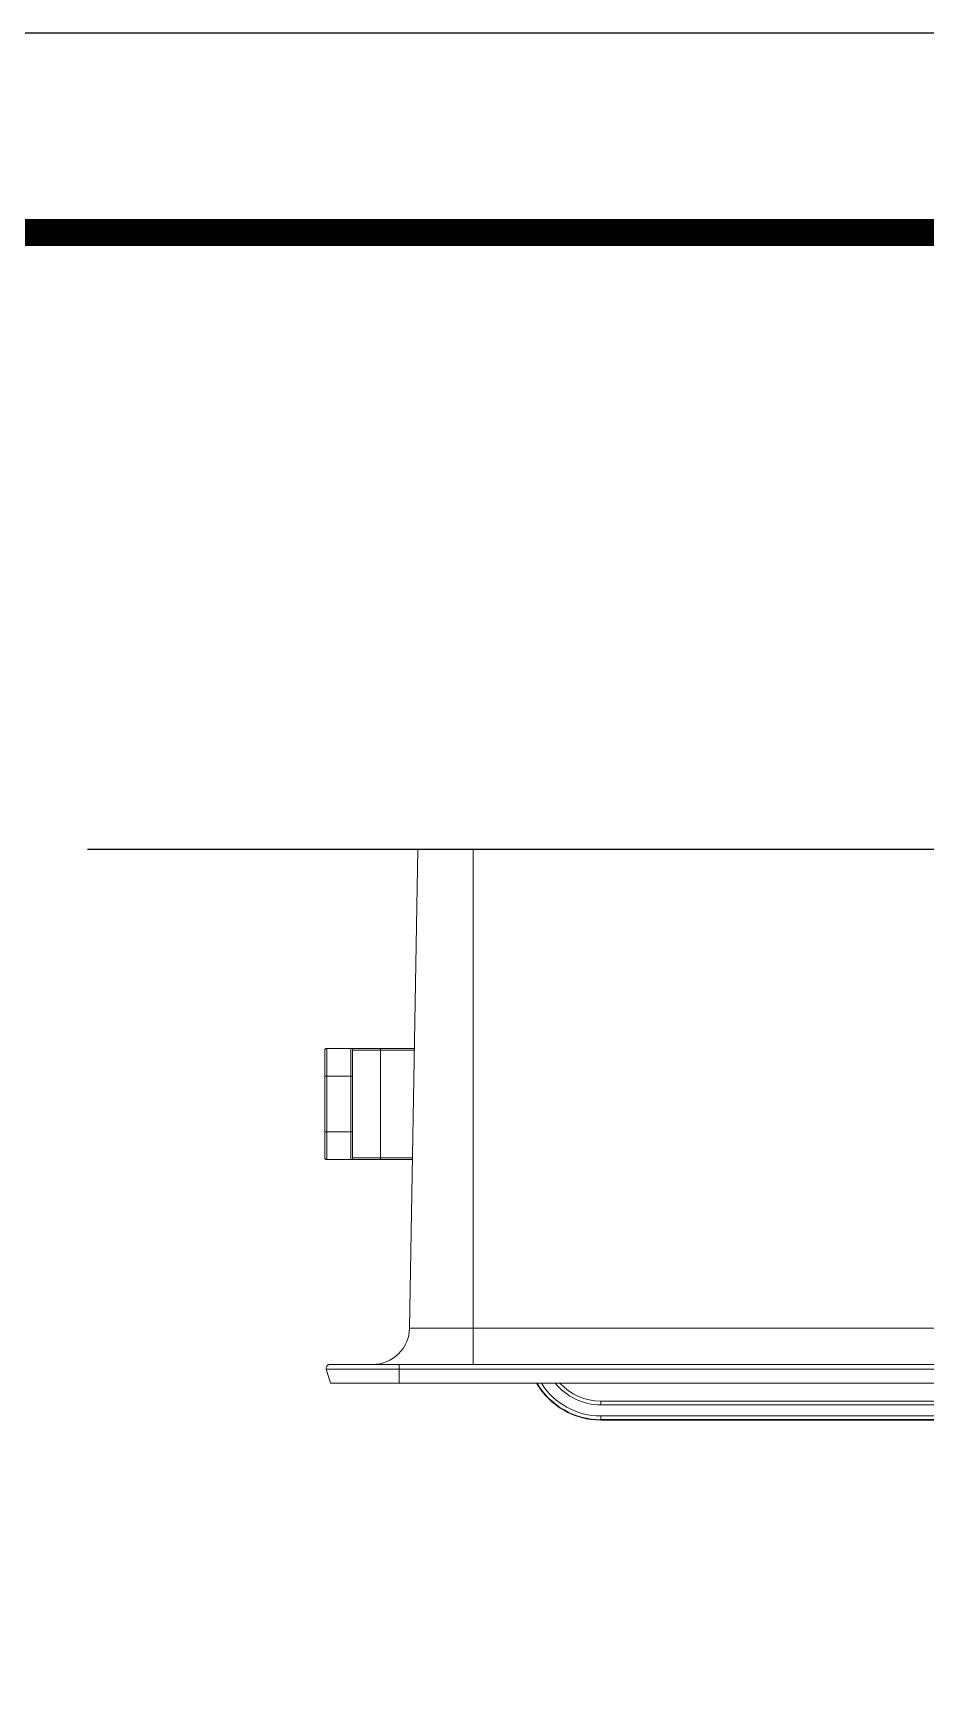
# Model space of a CAD drawing. Extents: x 0 to 3160, y 0 to 2315.
# Drawn here: x 665.7 to 906.4, y 1869.3 to 2315 of the extents above; entities that cross this region are included whole.
import ezdxf

# ---------------------------------------------------------------- set-up
doc = ezdxf.new("R2010")
doc.units = 0
doc.header["$LTSCALE"] = 10
doc.header["$MEASUREMENT"] = 0
doc.layers.get('0').update_dxf_attribs({"linetype": 'CONTINUOUS'})
doc.layers.add('1', color=7, linetype='CONTINUOUS', true_color=0xffffff)

msp = doc.modelspace()

# ---------------------------------------------------------------- linework, layer by layer
at = {"ltscale": 0.5}
msp.add_line((680.33, 2095.02), (2160.17, 2095.02), dxfattribs=at)
msp.add_lwpolyline([(0, 0), (3159.52, 0), (3159.52, 2315.04), (0, 2315.04)], close=True, dxfattribs=at)
at = {"color": 5, "linetype": 'ByBlock', "lineweight": 200, "const_width": 7.28}
msp.add_lwpolyline([(50.81, 99.13), (3108.41, 99.13), (3108.41, 2261.29), (50.81, 2261.29)], close=True, dxfattribs=at)
at = {"layer": '1', "color": 7, "linetype": 'Continuous', "lineweight": 18}
for p, q in [((767.17, 1965.85), (769.42, 2095.02)), ((769.42, 2095.02), (784.33, 2095.02)), ((1138.23, 2095.02), (784.33, 2095.02)), ((744.33, 2040.76), (744.33, 2033.76)), ((744.83, 2041.26), (751.33, 2041.26)), ((751.33, 2041.26), (759.33, 2041.26)), ((751.83, 2040.76), (751.83, 2033.76)), ((759.33, 2041.26), (768.48, 2041.26)), ((744.33, 2018.76), (744.33, 2033.76)), ((751.83, 2033.76), (751.83, 2018.76)), ((744.33, 2011.76), (744.33, 2018.76)), ((751.83, 2018.76), (751.83, 2011.76)), ((751.33, 2011.26), (744.83, 2011.26)), ((751.33, 2011.26), (759.33, 2011.26)), ((767.96, 2011.26), (759.33, 2011.26)), ((744.72, 1954.74), (745.83, 1951.02)), ((745.68, 1956.02), (764.33, 1956.02)), ((764.33, 1956.02), (1136.33, 1956.02)), ((764.33, 1951.02), (745.83, 1951.02)), ((1136.33, 1951.02), (764.33, 1951.02)), ((818.72, 1946.15), (1077.83, 1946.15)), ((1077.83, 1941.02), (818.72, 1941.02))]:
    msp.add_line(p, q, dxfattribs=at)
at = {"layer": '1', "color": 7, "linetype": 'Continuous', "lineweight": 13}
for p, q in [((784.33, 2095.02), (784.33, 1965.85)), ((744.83, 2041.26), (744.83, 2033.76)), ((751.33, 2033.76), (751.33, 2041.26)), ((751.83, 2040.76), (759.33, 2040.76)), ((759.33, 2041.26), (759.33, 2040.76)), ((759.33, 2011.76), (759.33, 2040.76)), ((768.47, 2040.76), (759.33, 2040.76)), ((744.33, 2033.76), (744.83, 2033.76)), ((751.33, 2033.76), (744.83, 2033.76)), ((744.83, 2033.76), (744.83, 2018.76)), ((751.33, 2033.76), (751.83, 2033.76)), ((751.33, 2018.76), (751.33, 2033.76)), ((744.33, 2018.76), (744.83, 2018.76)), ((744.83, 2018.76), (744.83, 2011.26)), ((744.83, 2018.76), (751.33, 2018.76)), ((751.33, 2011.26), (751.33, 2018.76)), ((751.33, 2018.76), (751.83, 2018.76)), ((751.83, 2011.76), (759.33, 2011.76)), ((759.33, 2011.26), (759.33, 2011.76)), ((759.33, 2011.76), (767.97, 2011.76)), ((767.17, 1965.85), (784.33, 1965.85)), ((784.33, 1956.02), (784.33, 1965.85)), ((784.33, 1965.85), (1136.33, 1965.85)), ((764.33, 1954.74), (744.72, 1954.74)), ((764.33, 1956.02), (764.33, 1954.74)), ((1136.33, 1954.74), (764.33, 1954.74)), ((764.33, 1951.02), (764.33, 1954.74)), ((818.72, 1945.15), (818.72, 1946.15)), ((1077.83, 1945.15), (818.72, 1945.15)), ((818.72, 1941.15), (818.72, 1942.15)), ((818.72, 1942.15), (1077.83, 1942.15)), ((1077.83, 1941.15), (818.72, 1941.15)), ((818.72, 1941.15), (818.72, 1941.02))]:
    msp.add_line(p, q, dxfattribs=at)
at = {"layer": '1', "color": 7, "linetype": 'Continuous', "lineweight": 18, "extrusion": (0, 0, -1)}
for centre, radius, start, end in [((-744.83, 2040.76), 0.5, 0, 90), ((-751.33, 2040.76), 0.5, 90, 180), ((-744.83, 2011.76), 0.5, 270, 0), ((-757.17, 1966.02), 10, 181, 270), ((-818.72, 1961.02), 20, 270, 329.9999)]:
    msp.add_arc(centre, radius, start, end, dxfattribs=at)
at = {"layer": '1', "color": 7, "linetype": 'Continuous', "lineweight": 18}
for centre, radius, start, end in [((751.33, 2011.76), 0.5, 270, 0), ((745.68, 1955.02), 1, 90, 196.6992), ((818.72, 1961.02), 14.88, 222.2334, 270)]:
    msp.add_arc(centre, radius, start, end, dxfattribs=at)
at = {"layer": '1', "color": 7, "linetype": 'Continuous', "lineweight": 13, "extrusion": (0, 0, -1)}
for radius, end in [(19.88, 329.7955), (15.88, 320.9636)]:
    msp.add_arc((-818.72, 1961.02), radius, 270, end, dxfattribs=at)
at = {"layer": '1', "color": 7, "linetype": 'Continuous', "lineweight": 13}
msp.add_arc((818.72, 1961.02), 18.88, 211.9873, 270, dxfattribs=at)

doc.saveas('drawing.dxf')
